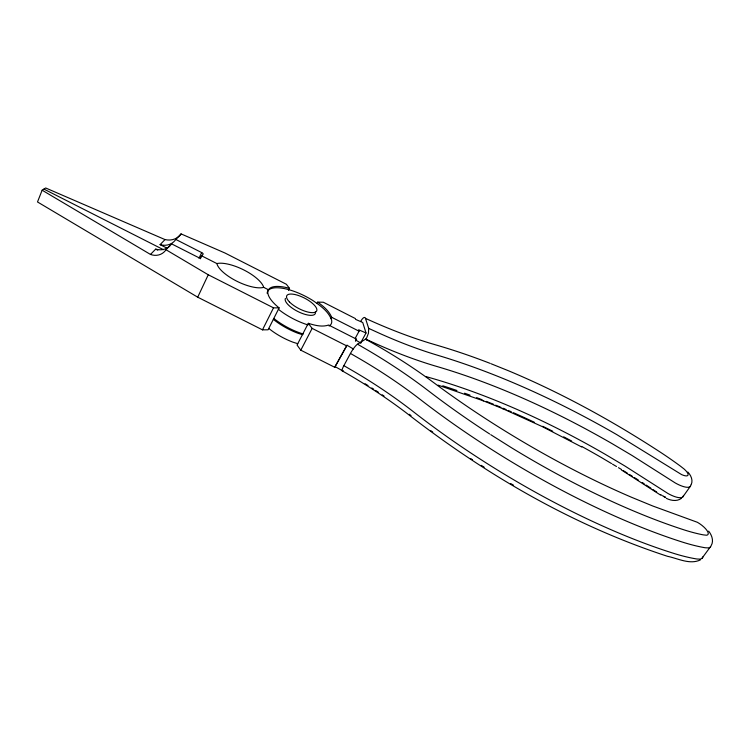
<?xml version="1.0" encoding="UTF-8"?>
<svg xmlns="http://www.w3.org/2000/svg" width="750" height="750" viewBox="0 0 750 750"><rect width="100%" height="100%" fill="white"/><g stroke="black" fill="none" stroke-linecap="round" stroke-linejoin="round"><path stroke-width="1.12" d="M167.213 248.25L160.087 244.641L165.037 239.597L45.675 187.978L42.141 190.209L37.5 201.956L197.709 297.188L262.481 329.85L268.097 329.794L279.113 307.903A35.719 12.769 27.1 0 1 268.369 289.931A35.719 12.769 27.1 0 1 289.509 288.356L288.506 290.353M691.134 484.716C693.3 480.366 690.956 475.275 687.844 472.041M198.975 258.384L201.666 252.581L175.791 239.428L175.275 240.197A15.506 14.091 41.6 0 1 160.087 244.641M200.353 258.778L201.713 255.863L216.891 263.569A28.078 10.031 25.8 0 1 244.003 270.047A28.078 10.031 25.8 0 1 263.691 287.344L268.453 289.772M197.709 297.188L208.256 274.772L165.994 249.741L165.478 250.519A15.984 14.072 60.6 0 1 150.459 254.428L42.141 190.209M262.481 329.85L273.506 307.828L279.113 307.903M316.988 303.441L317.672 302.128L323.325 302.241L355.359 318.553L355.603 319.378L362.738 322.509L366.028 332.991L360.684 342.863M355.463 341.212L356.541 339.197L328.631 325.031C322.013 327.328 314.756 325.322 308.297 323.316L297.047 345.047L300.797 350.184L334.725 367.284L347.006 345.244L353.381 348.975M300.797 350.184L312.141 328.378L308.297 323.316M330.975 318.6L331.669 317.278C329.006 310.772 323.231 306.141 317.672 302.128M334.725 367.284L347.006 345.244M355.322 338.147L359.062 331.2L358.641 329.766L366.028 332.991M700.397 559.894C689.888 564.975 678.103 558.497 667.509 556.303C574.837 526.078 489.178 476.597 412.106 417.356C390.028 400.059 366.506 384.637 342.113 370.8L342.066 370.106A8.766 1.631 -57.1 0 1 343.866 365.653L350.456 353.447A8.803 1.65 -57.2 0 1 354.159 347.709A8.944 1.669 -57.2 0 1 357.516 344.194L365.522 339.169L366.159 338.916L366.497 339.919M335.419 366.816L342.731 370.894L342.113 370.8M171.066 244.641L171.581 243.863L197.803 257.175A2.222 0.787 25 0 0 200.297 257.559L203.109 254.175A2.203 0.769 25.1 0 0 201.666 252.581M180.534 234.647L181.05 233.887L225.019 253.031L286.369 284.269L289.509 288.356M682.875 496.866L690.225 486.478M701.906 558.384L710.128 547.2M165.994 249.741L171.581 243.863M175.791 239.428L181.05 233.887M150.45 254.466L155.681 249.131A15.722 14.25 41.4 0 0 169.838 246.009M342.647 371.053L343.181 370.697M356.541 339.197L355.425 339.9L360.891 343.097M681.516 498.281C677.072 501.703 670.95 500.672 666.272 498.309M438.094 385.144L483.497 400.884M297.75 343.697L292.819 342.131A35.447 13.312 27 0 1 268.781 328.434M302.419 334.678L297.478 333.094A35.569 13.069 27.1 0 1 273.356 319.35M491.072 363.75L508.716 370.866A466.547 198.066 36.4 0 1 659.231 451.462L661.097 452.681A154.941 52.847 34.2 0 1 680.203 465.975L684.084 469.003A11.016 3.356 33.9 0 1 688.013 475.144A11.016 3.356 33.9 0 1 681.609 474.6L616.819 434.653A519.3 229.903 37.5 0 0 437.606 355.256L432.534 353.709A180.356 54.422 28.1 0 1 379.734 333.422L368.691 328.387L365.484 318.403A8.419 2.644 -68.8 0 0 363.562 317.784A8.287 2.606 -68.8 0 0 360.619 321.544M482.691 400.556L503.137 408.834M502.416 408.544L542.034 426.497L581.747 447M365.484 318.403L374.634 322.472A189.544 55.847 27.9 0 0 430.041 343.209L435.028 344.681A467.794 198.684 36.4 0 1 490.116 363.366M155.681 249.131L157.753 250.172M312.141 328.378L346.312 345.684M331.669 317.278L359.062 331.2M43.913 189.094L163.472 249.694M208.256 274.772L273.506 307.828M365.522 339.169L376.556 345.384A263.559 116.466 28.4 0 1 429.075 379.228L434.184 382.978A300.938 85.978 31.1 0 0 631.416 497.222L652.706 505.978L697.388 522.291A12.291 4.041 35.1 0 1 706.922 530.409A12.291 4.041 35.1 0 1 706.491 535.228L703.153 534.844A141.3 44.888 33.2 0 1 684.834 530.119L682.941 529.509A296.663 87.028 31.3 0 1 511.266 447.6L490.734 434.662M357.516 344.194L366.919 349.631A295.903 136.509 27.8 0 1 423.694 387.234L428.869 391.163A297.075 87.122 31.3 0 0 489.637 433.969M350.456 353.447L360.75 359.4A283.078 132.591 27.8 0 1 420.656 399.759A303.628 90.872 31.4 0 0 681.769 541.884A149.466 48.384 33.2 0 0 705.159 547.753L708.094 547.903A21.497 7.209 35.3 0 0 711.103 545.7C714.075 541.05 711.816 535.059 708.647 531.131M343.866 365.644L354.103 371.588A281.353 135.553 27.8 0 1 413.634 411.919A302.419 93.3 31.4 0 0 673.519 553.312A148.809 49.65 33.4 0 0 696.909 559.003L699.853 559.125A21.403 7.388 35.5 0 0 702.909 556.847M611.494 463.538L601.556 457.631A511.838 240.591 38.3 0 0 581.625 446.409M612.497 464.137L616.481 466.5M618.469 467.691L621.459 469.462M660.544 494.55L662.334 495.656M623.438 470.709L627.413 473.194M629.4 474.431L632.372 476.297M634.359 477.544L638.334 480.028M621.413 469.959L660.459 495.028M481.284 465.366L484.172 467.203M642.272 482.522L644.194 483.787M646.116 485.053L650.925 488.222M652.847 489.488L656.691 492.019M409.341 414.281L411.038 415.594M368.691 328.387L368.456 333.188L366.131 339.291L376.163 343.837A187.416 57.656 28.1 0 0 436.481 366.366A503.344 225.994 37.7 0 1 612.337 443.784L632.044 455.475L675.347 483.009A19.275 5.991 34 0 0 690.797 485.081M263.691 287.344A27.666 9.741 25.9 0 1 236.484 281.044A27.666 9.741 25.9 0 1 216.891 263.569M307.978 324.938A35.7 12.806 27.1 0 1 278.419 309.281M267.141 293.306A35.7 12.806 27.1 0 1 312.909 300.562C320.222 305.634 328.322 311.128 331.537 319.828A35.7 12.806 27.1 0 1 329.128 326.006M303.272 334.031A35.578 13.05 27.1 0 1 273.816 318.441M442.762 385.791A511.838 240.591 38.3 0 1 456.919 390.497M464.569 393.188A511.838 240.591 38.3 0 1 470.044 395.175M476.625 397.631A511.838 240.591 38.3 0 1 482.119 399.741M486.281 401.372A511.838 240.591 38.3 0 1 493.584 404.306M495.666 405.159A511.838 240.591 38.3 0 1 500.887 407.325M502.978 408.206A511.838 240.591 38.3 0 1 506.109 409.537M508.2 410.438A511.838 240.591 38.3 0 1 511.341 411.797M513.431 412.716A511.838 240.591 38.3 0 1 534.394 422.288M542.728 426.291A511.838 240.591 38.3 0 1 552.703 431.222M563.672 436.828A511.838 240.591 38.3 0 1 571.65 441.028M683.466 495.431A19.191 6.15 34.1 0 1 667.987 493.509L624.919 466.012L605.316 454.359A500.044 230.756 38 0 0 429.947 377.719A186.675 59.203 28.1 0 1 425.85 376.528M180.562 234.675A15.413 14.147 20.7 0 1 165.047 239.569M513.581 485.241A294.075 92.203 31.5 0 1 510.6 483.488M472.481 459.75A294.497 92.306 31.5 0 1 470.569 458.494M432.75 432.113A294.497 92.306 31.5 0 1 430.884 430.734M365.109 383.728A291.966 143.259 27.7 0 1 367.987 385.528M371.803 387.956A291.966 143.259 27.7 0 1 373.706 389.184M375.591 390.413A291.966 143.259 27.7 0 1 378.422 392.269M382.172 394.772A291.966 143.259 27.7 0 1 384.037 396.028M315.413 311.887A16.762 5.991 27.1 0 1 299.691 312.384A16.762 5.991 27.1 0 1 285.413 298.378M665.606 497.409L663.225 496.209L665.606 497.409M289.416 301.894A16.781 5.953 27.1 0 0 315.562 312.047A16.781 5.953 27.1 0 0 300.122 296.119A16.781 5.953 27.1 0 0 289.416 301.894"/></g></svg>
